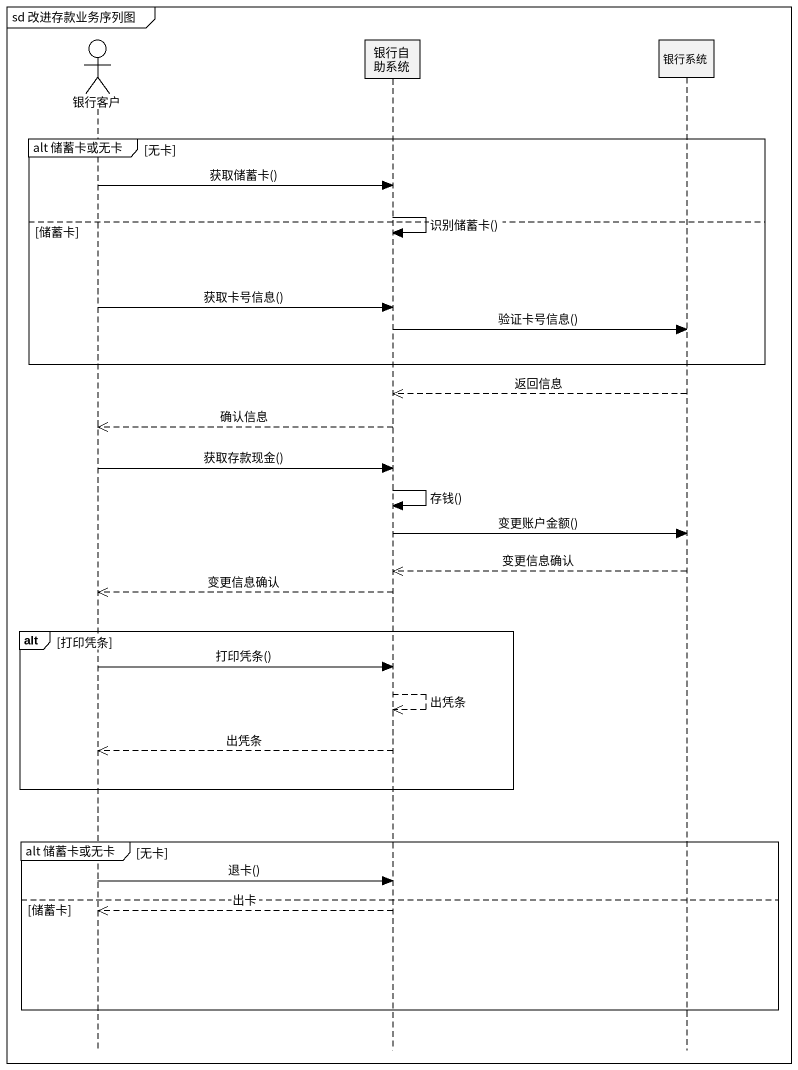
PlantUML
@startuml
mainframe sd 改进存款业务序列图
hide footbox
actor 银行客户
participant 银行自助系统
participant 银行系统

group alt 储蓄卡或无卡 [无卡]
  银行客户 -> 银行自助系统 : 获取储蓄卡()
  银行自助系统 -> 银行自助系统 : 识别储蓄卡()
else 储蓄卡
  银行客户 -> 银行自助系统 : 获取卡号信息()
  银行自助系统 -> 银行系统 : 验证卡号信息()
end
银行系统 -->> 银行自助系统 : 返回信息
银行自助系统 -->> 银行客户 : 确认信息
银行客户 -> 银行自助系统 : 获取存款现金()
银行自助系统 -> 银行自助系统 : 存钱()
银行自助系统 -> 银行系统 : 变更账户金额()
银行系统 -->> 银行自助系统 : 变更信息确认
银行自助系统 -->> 银行客户 : 变更信息确认
alt 打印凭条
  银行客户 -> 银行自助系统 : 打印凭条()
  银行自助系统 -->> 银行自助系统 : 出凭条
  银行自助系统 -->> 银行客户 : 出凭条
end
group alt 储蓄卡或无卡 [无卡]
  银行客户 -> 银行自助系统 : 退卡()
else 储蓄卡
  银行自助系统 -->> 银行客户 : 出卡
end
@enduml
